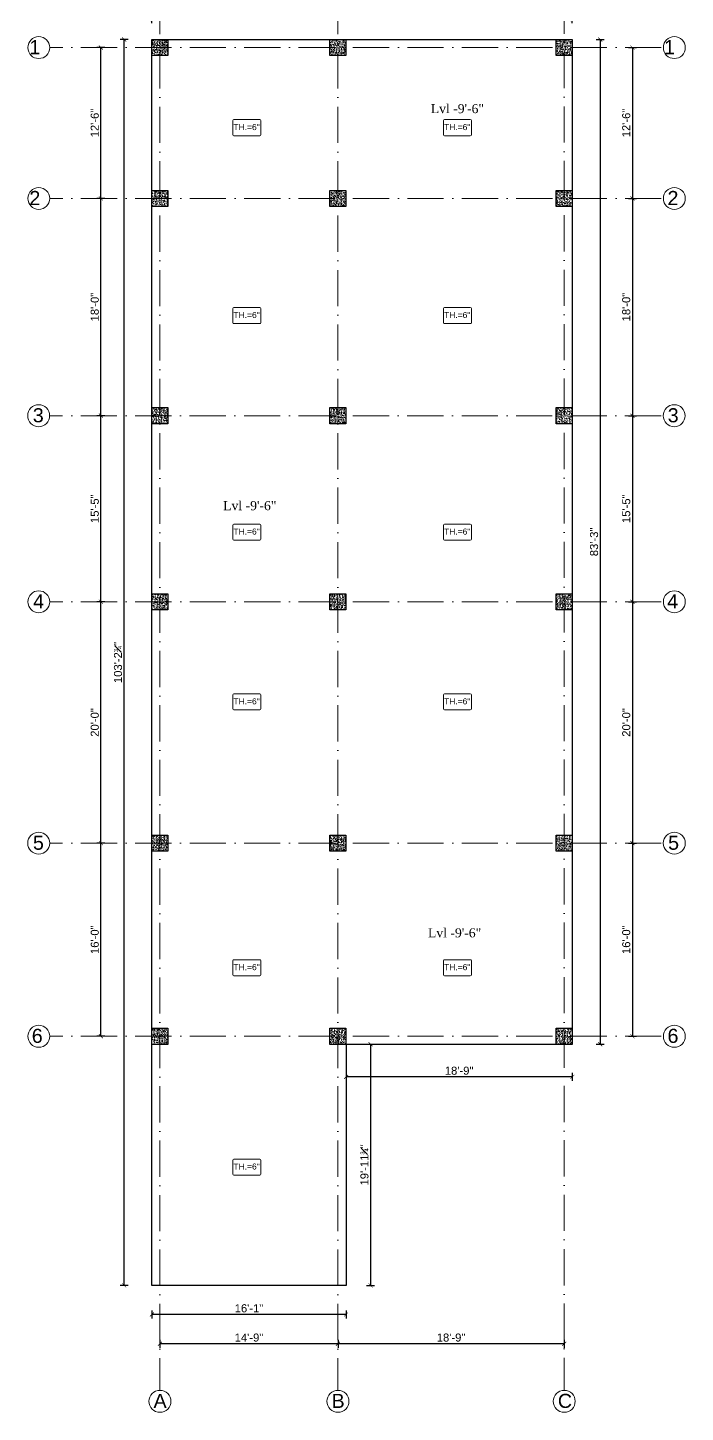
# Model space of a CAD drawing. Header units: inches. Extents: x 10755 to 33653, y -10992 to 10708.
# Drawn here: x 11077 to 11731, y 3372 to 4749 of the extents above; entities that cross this region are included whole.
import ezdxf

# ---------------------------------------------------------------- set-up
doc = ezdxf.new("R2010")
doc.units = ezdxf.units.IN
doc.header["$MEASUREMENT"] = 0
doc.linetypes.add('ACAD_ISO03W100', pattern=[30, 12, -18])
doc.linetypes.add('ACAD_ISO10W100', pattern=[18, 12, -3, 0, -3])
for name, color, linetype, lineweight in [('centerline', 9, 'ACAD_ISO10W100', 5), ('col', 1, 'Continuous', 30), ('dimension center - 8', 134, 'Continuous', 13), ('dimension element- 8', 5, 'Continuous', 13), ('DIMINSION', 5, 'Continuous', 15), ('hatch- rcc', 252, 'Continuous', 5), ('hidden', 52, 'ACAD_ISO03W100', 13), ('rcc slab', 14, 'Continuous', 30), ('Text', 150, 'Continuous', 18), ('text-1-8', 6, 'Continuous', 13), ('wall', 1, 'Continuous', 35)]:
    doc.layers.add(name, color=color, linetype=linetype, lineweight=lineweight)
doc.layers.add('T-TEXT', color=230, linetype='Continuous')
doc.layers.get('DIMINSION').off()
doc.styles.get("Standard").update_dxf_attribs({"font": 'arial.ttf'})
doc.styles.add('suren', font='times.ttf', dxfattribs={"height": 4})
doc.styles.add('titles', font='verdana.ttf')
doc.dimstyles.new('S8', dxfattribs={"dimscale": 8, "dimtxt": 1, "dimasz": 0.5, "dimexe": 0.5, "dimexo": 0.5, "dimgap": 0.25, "dimtad": 1, "dimzin": 3, "dimdsep": 46, "dimlunit": 4, "dimtxsty": 'Standard', "dimblk": 'ARCHTICK', "dimcen": 0, "dimclrd": 256, "dimclre": 256, "dimclrt": 6, "dimadec": 0, "dimazin": 0, "dimtfac": 0.5, "dimtix": 1, "dimtmove": 1, "dimatfit": 3, "dimfxl": 0.5, "dimfxlon": 1, "dimfrac": 1, "dimtolj": 1, "dimtzin": 0, "dimarcsym": 1})

# ---------------------------------------------------------------- blocks, each defined once
blk = doc.blocks.new('ETERWEWE')
at = {"layer": 'hatch- rcc', "linetype": 'Continuous', "ltscale": 30}
h = blk.add_hatch(dxfattribs=at)
h.set_pattern_fill('AR-CONC', color=256, scale=0.5, style=0)
h.set_pattern_definition([(50, (0, 0), (3.586300913, -0.313760675), [0.375, -4.125]), (355, (0, 0), (-0.69375667, 3.76096067), [0.3, -3.3]), (100.4514445, (0.299, -0.026), (2.89254423, 3.447199955), [0.31870096, -3.50571056]), (46.1842, (0, 1), (5.33620665, -0.8275964), [0.5625, -6.1875]), (96.6356355, (0.4447, 0.931), (4.67330973, 4.870593), [0.47805171, -5.2585688]), (351.184164, (0, 1), (4.67330973, 4.870593), [0.45, -4.95]), (21, (0.5, 0.75), (2.98453526, -2.013094453), [0.375, -4.125]), (326, (0.5, 0.75), (1.21657666, 3.625750225), [0.3, -3.3]), (71.4514447, (0.7487, 0.5822), (4.20111188, 1.612655764), [0.31870095, -3.50571056]), (37.5, (0, 0), (0.060799277, 1.664469269), [0, -3.26, 0, -3.35, 0, -3.3125]), (7.5, (0, 0), (1.315347687, 1.97205856), [0, -1.91, 0, -3.185, 0, -1.2625]), (327.5, (-1.115, 0), (2.669112181, -0.112774359), [0, -1.25, 0, -3.9, 0, -5.175]), (317.5, (-1.615, 0), (2.915930847, 0.50052491), [0, -1.625, 0, -2.59, 0, -3.675])])
h.paths.add_polyline_path([(159423.2, -3794.6), (159439.2, -3794.6), (159439.2, -3778.6), (159423.2, -3778.6)])
at = {"layer": 'col', "linetype": 'Continuous', "ltscale": 30}
blk.add_lwpolyline([(159423.2, -3794.6), (159423.2, -3778.6), (159439.2, -3778.6), (159439.2, -3794.6), (159423.2, -3794.6)], dxfattribs=at)
blk = doc.blocks.new('wewerrr')
at = {"layer": 'DIMINSION', "linetype": 'Continuous'}
for p in [(16886.6, 33.2), (16886.6, 33.2), (17063.6, 33.2), (17063.6, 33.2), (17288.6, 33.2), (17288.6, 33.2), (16886.6, -116.8), (16886.6, -116.8), (17063.6, -116.8), (17063.6, -116.8), (17288.6, -116.8), (17288.6, -116.8), (16886.6, -332.8), (16886.6, -332.8), (17063.6, -332.8), (17063.6, -332.8), (17288.6, -332.8), (17288.6, -332.8), (16886.6, -517.8), (16886.6, -517.8), (17063.6, -517.8), (17063.6, -517.8), (17288.5, -517.8), (17288.5, -517.8), (16886.6, -757.8), (16886.6, -757.8), (17063.6, -757.8), (17063.6, -757.8), (17288.6, -757.8), (17288.6, -757.8), (16886.6, -949.8), (16886.6, -949.8), (17063.6, -949.8), (17063.6, -949.8), (17288.6, -949.8), (17288.6, -949.8)]:
    blk.add_blockref('ETERWEWE', p, dxfattribs=at)
blk = doc.blocks.new('_ArchTick')
at = {"color": 0, "const_width": 0.15}
blk.add_lwpolyline([(-0.5, -0.5), (0.5, 0.5)], dxfattribs=at)
blk = doc.blocks.new('*D797')
at = {"layer": 'Defpoints', "color": 0, "transparency": 16777216}
for p in [(11618.7, 4757.7), (11200.8, 4737.3), (11618.7, 4737.3)]:
    blk.add_point(p, dxfattribs=at)
at = {"layer": 'dimension element- 8', "lineweight": -2, "transparency": 16777216}
for p, q in [((11200.8, 4753.7), (11200.8, 4761.7)), ((11200.8, 4757.7), (11618.7, 4757.7)), ((11618.7, 4753.7), (11618.7, 4761.7))]:
    blk.add_line(p, q, dxfattribs=at)
at = {"layer": 'dimension element- 8', "lineweight": -2, "transparency": 16777216, "xscale": 4, "yscale": 4, "zscale": 4, "rotation": 180}
blk.add_blockref('_ArchTick', (11200.8, 4757.7), dxfattribs=at)
at = {"layer": 'dimension element- 8', "lineweight": -2, "transparency": 16777216, "xscale": 4, "yscale": 4, "zscale": 4}
blk.add_blockref('_ArchTick', (11618.7, 4757.7), dxfattribs=at)
at = {"layer": 'dimension element- 8', "color": 6, "transparency": 16777216, "insert": (11409.7, 4763.8), "char_height": 8, "attachment_point": 5}
blk.add_mtext('\\A1;34\'-10"', dxfattribs=at)
blk = doc.blocks.new('*D2418')
at = {"layer": 'Defpoints', "color": 0, "transparency": 16777216}
for p in [(11618.7, 4737.3), (11618.7, 3738.3), (11646.5, 3738.3)]:
    blk.add_point(p, dxfattribs=at)
at = {"layer": 'dimension element- 8', "lineweight": -2, "transparency": 16777216}
for p, q in [((11642.5, 4737.3), (11650.5, 4737.3)), ((11646.5, 4737.3), (11646.5, 3738.3)), ((11642.5, 3738.3), (11650.5, 3738.3))]:
    blk.add_line(p, q, dxfattribs=at)
at = {"layer": 'dimension element- 8', "lineweight": -2, "transparency": 16777216, "xscale": 4, "yscale": 4, "zscale": 4}
for p, rotation in [((11646.5, 4737.3), 90), ((11646.5, 3738.3), 270)]:
    blk.add_blockref('_ArchTick', p, dxfattribs=dict(at, rotation=rotation))
at = {"layer": 'dimension element- 8', "color": 6, "transparency": 16777216, "insert": (11640.4, 4237.8), "char_height": 8, "attachment_point": 5, "rotation": 90}
blk.add_mtext('\\A1;83\'-3"', dxfattribs=at)
blk = doc.blocks.new('*D798')
at = {"layer": 'Defpoints', "color": 0, "transparency": 16777216}
for p in [(11393.8, 3738.3), (11618.7, 3738.3), (11393.8, 3705.9)]:
    blk.add_point(p, dxfattribs=at)
at = {"layer": 'dimension element- 8', "lineweight": -2, "transparency": 16777216}
for p, q in [((11393.8, 3709.9), (11393.8, 3701.9)), ((11618.7, 3705.9), (11393.8, 3705.9)), ((11618.7, 3709.9), (11618.7, 3701.9))]:
    blk.add_line(p, q, dxfattribs=at)
at = {"layer": 'dimension element- 8', "lineweight": -2, "transparency": 16777216, "xscale": 4, "yscale": 4, "zscale": 4, "rotation": 180}
blk.add_blockref('_ArchTick', (11393.8, 3705.9), dxfattribs=at)
at = {"layer": 'dimension element- 8', "lineweight": -2, "transparency": 16777216, "xscale": 4, "yscale": 4, "zscale": 4}
blk.add_blockref('_ArchTick', (11618.7, 3705.9), dxfattribs=at)
at = {"layer": 'dimension element- 8', "color": 6, "transparency": 16777216, "insert": (11506.2, 3712), "char_height": 8, "attachment_point": 5}
blk.add_mtext('\\A1;18\'-9"', dxfattribs=at)
blk = doc.blocks.new('*D799')
at = {"layer": 'Defpoints', "color": 0, "transparency": 16777216}
for p in [(11393.8, 3738.3), (11393.8, 3498.6), (11418.2, 3498.6)]:
    blk.add_point(p, dxfattribs=at)
at = {"layer": 'dimension element- 8', "lineweight": -2, "transparency": 16777216}
for p, q in [((11414.2, 3738.3), (11422.2, 3738.3)), ((11418.2, 3738.3), (11418.2, 3498.6)), ((11414.2, 3498.6), (11422.2, 3498.6))]:
    blk.add_line(p, q, dxfattribs=at)
at = {"layer": 'dimension element- 8', "lineweight": -2, "transparency": 16777216, "xscale": 4, "yscale": 4, "zscale": 4}
for p, rotation in [((11418.2, 3738.3), 90), ((11418.2, 3498.6), 270)]:
    blk.add_blockref('_ArchTick', p, dxfattribs=dict(at, rotation=rotation))
at = {"layer": 'dimension element- 8', "color": 6, "transparency": 16777216, "insert": (11412.1, 3618.4), "char_height": 8, "attachment_point": 5, "rotation": 90}
blk.add_mtext('\\A1;19\'-11{\\H0.500000x;\\S3#4;}"', dxfattribs=at)
blk = doc.blocks.new('*D800')
at = {"layer": 'Defpoints', "color": 0, "transparency": 16777216}
for p in [(11200.8, 3498.6), (11393.8, 3498.6), (11200.8, 3469.7)]:
    blk.add_point(p, dxfattribs=at)
at = {"layer": 'dimension element- 8', "lineweight": -2, "transparency": 16777216}
for p, q in [((11200.8, 3473.7), (11200.8, 3465.7)), ((11393.8, 3469.7), (11200.8, 3469.7)), ((11393.8, 3473.7), (11393.8, 3465.7))]:
    blk.add_line(p, q, dxfattribs=at)
at = {"layer": 'dimension element- 8', "lineweight": -2, "transparency": 16777216, "xscale": 4, "yscale": 4, "zscale": 4, "rotation": 180}
blk.add_blockref('_ArchTick', (11200.8, 3469.7), dxfattribs=at)
at = {"layer": 'dimension element- 8', "lineweight": -2, "transparency": 16777216, "xscale": 4, "yscale": 4, "zscale": 4}
blk.add_blockref('_ArchTick', (11393.8, 3469.7), dxfattribs=at)
at = {"layer": 'dimension element- 8', "color": 6, "transparency": 16777216, "insert": (11297.3, 3475.8), "char_height": 8, "attachment_point": 5}
blk.add_mtext('\\A1;16\'-1"', dxfattribs=at)
blk = doc.blocks.new('*D801')
at = {"layer": 'Defpoints', "color": 0, "transparency": 16777216}
for p in [(11173.2, 4737.3), (11200.8, 4737.3), (11200.8, 3498.6)]:
    blk.add_point(p, dxfattribs=at)
at = {"layer": 'dimension element- 8', "lineweight": -2, "transparency": 16777216}
for p, q in [((11177.2, 4737.3), (11169.2, 4737.3)), ((11173.2, 3498.6), (11173.2, 4737.3)), ((11177.2, 3498.6), (11169.2, 3498.6))]:
    blk.add_line(p, q, dxfattribs=at)
at = {"layer": 'dimension element- 8', "lineweight": -2, "transparency": 16777216, "xscale": 4, "yscale": 4, "zscale": 4}
for p, rotation in [((11173.2, 4737.3), 90), ((11173.2, 3498.6), 270)]:
    blk.add_blockref('_ArchTick', p, dxfattribs=dict(at, rotation=rotation))
at = {"layer": 'dimension element- 8', "color": 6, "transparency": 16777216, "insert": (11167.1, 4117.9), "char_height": 8, "attachment_point": 5, "rotation": 90}
blk.add_mtext('\\A1;103\'-2{\\H0.500000x;\\S3#4;}"', dxfattribs=at)
blk = doc.blocks.new('*D1697')
at = {"layer": 'Defpoints', "color": 0, "transparency": 16777216}
for p in [(11385.8, 4784.8), (11385.8, 4728.1), (11610.7, 4728.1)]:
    blk.add_point(p, dxfattribs=at)
at = {"layer": 'dimension center - 8', "lineweight": -2, "transparency": 16777216}
for p, q in [((11385.8, 4780.8), (11385.8, 4788.8)), ((11610.7, 4784.8), (11385.8, 4784.8)), ((11610.7, 4780.8), (11610.7, 4788.8))]:
    blk.add_line(p, q, dxfattribs=at)
at = {"layer": 'dimension center - 8', "lineweight": -2, "transparency": 16777216, "xscale": 4, "yscale": 4, "zscale": 4, "rotation": 180}
blk.add_blockref('_ArchTick', (11385.8, 4784.8), dxfattribs=at)
at = {"layer": 'dimension center - 8', "lineweight": -2, "transparency": 16777216, "xscale": 4, "yscale": 4, "zscale": 4}
blk.add_blockref('_ArchTick', (11610.7, 4784.8), dxfattribs=at)
at = {"layer": 'dimension center - 8', "color": 6, "transparency": 16777216, "insert": (11498.2, 4790.8), "char_height": 8, "attachment_point": 5}
blk.add_mtext('\\A1;18\'-9"', dxfattribs=at)
blk = doc.blocks.new('*D1698')
at = {"layer": 'Defpoints', "color": 0, "transparency": 16777216}
for p in [(11208.8, 4784.8), (11208.8, 4728.1), (11385.8, 4728.1)]:
    blk.add_point(p, dxfattribs=at)
at = {"layer": 'dimension center - 8', "lineweight": -2, "transparency": 16777216}
for p, q in [((11208.8, 4780.8), (11208.8, 4788.8)), ((11385.8, 4784.8), (11208.8, 4784.8)), ((11385.8, 4780.8), (11385.8, 4788.8))]:
    blk.add_line(p, q, dxfattribs=at)
at = {"layer": 'dimension center - 8', "lineweight": -2, "transparency": 16777216, "xscale": 4, "yscale": 4, "zscale": 4, "rotation": 180}
blk.add_blockref('_ArchTick', (11208.8, 4784.8), dxfattribs=at)
at = {"layer": 'dimension center - 8', "lineweight": -2, "transparency": 16777216, "xscale": 4, "yscale": 4, "zscale": 4}
blk.add_blockref('_ArchTick', (11385.8, 4784.8), dxfattribs=at)
at = {"layer": 'dimension center - 8', "color": 6, "transparency": 16777216, "insert": (11297.3, 4790.8), "char_height": 8, "attachment_point": 5}
blk.add_mtext('\\A1;14\'-9"', dxfattribs=at)
blk = doc.blocks.new('*D1699')
at = {"layer": 'Defpoints', "color": 0, "transparency": 16777216}
for p in [(11636.1, 4729.3), (11636.1, 4579.3), (11678.5, 4579.3)]:
    blk.add_point(p, dxfattribs=at)
at = {"layer": 'dimension center - 8', "lineweight": -2, "transparency": 16777216}
for p, q in [((11674.5, 4729.3), (11682.5, 4729.3)), ((11678.5, 4729.3), (11678.5, 4579.3)), ((11674.5, 4579.3), (11682.5, 4579.3))]:
    blk.add_line(p, q, dxfattribs=at)
at = {"layer": 'dimension center - 8', "lineweight": -2, "transparency": 16777216, "xscale": 4, "yscale": 4, "zscale": 4}
for p, rotation in [((11678.5, 4729.3), 90), ((11678.5, 4579.3), 270)]:
    blk.add_blockref('_ArchTick', p, dxfattribs=dict(at, rotation=rotation))
at = {"layer": 'dimension center - 8', "color": 6, "transparency": 16777216, "insert": (11672.4, 4654.3), "char_height": 8, "attachment_point": 5, "rotation": 90}
blk.add_mtext('\\A1;12\'-6"', dxfattribs=at)
blk = doc.blocks.new('*D1700')
at = {"layer": 'Defpoints', "color": 0, "transparency": 16777216}
for p in [(11636.1, 4579.3), (11629.4, 4363.3), (11678.5, 4363.3)]:
    blk.add_point(p, dxfattribs=at)
at = {"layer": 'dimension center - 8', "lineweight": -2, "transparency": 16777216}
for p, q in [((11674.5, 4579.3), (11682.5, 4579.3)), ((11678.5, 4579.3), (11678.5, 4363.3)), ((11674.5, 4363.3), (11682.5, 4363.3))]:
    blk.add_line(p, q, dxfattribs=at)
at = {"layer": 'dimension center - 8', "lineweight": -2, "transparency": 16777216, "xscale": 4, "yscale": 4, "zscale": 4}
for p, rotation in [((11678.5, 4579.3), 90), ((11678.5, 4363.3), 270)]:
    blk.add_blockref('_ArchTick', p, dxfattribs=dict(at, rotation=rotation))
at = {"layer": 'dimension center - 8', "color": 6, "transparency": 16777216, "insert": (11672.4, 4471.3), "char_height": 8, "attachment_point": 5, "rotation": 90}
blk.add_mtext('\\A1;18\'-0"', dxfattribs=at)
blk = doc.blocks.new('*D1701')
at = {"layer": 'Defpoints', "color": 0, "transparency": 16777216}
for p in [(11629.4, 4363.3), (11630.8, 4178.3), (11678.5, 4178.3)]:
    blk.add_point(p, dxfattribs=at)
at = {"layer": 'dimension center - 8', "lineweight": -2, "transparency": 16777216}
for p, q in [((11674.5, 4363.3), (11682.5, 4363.3)), ((11678.5, 4363.3), (11678.5, 4178.3)), ((11674.5, 4178.3), (11682.5, 4178.3))]:
    blk.add_line(p, q, dxfattribs=at)
at = {"layer": 'dimension center - 8', "lineweight": -2, "transparency": 16777216, "xscale": 4, "yscale": 4, "zscale": 4}
for p, rotation in [((11678.5, 4363.3), 90), ((11678.5, 4178.3), 270)]:
    blk.add_blockref('_ArchTick', p, dxfattribs=dict(at, rotation=rotation))
at = {"layer": 'dimension center - 8', "color": 6, "transparency": 16777216, "insert": (11672.4, 4270.8), "char_height": 8, "attachment_point": 5, "rotation": 90}
blk.add_mtext('\\A1;15\'-5"', dxfattribs=at)
blk = doc.blocks.new('*D1702')
at = {"layer": 'Defpoints', "color": 0, "transparency": 16777216}
for p in [(11630.8, 4178.3), (11630.4, 3938.3), (11678.5, 3938.3)]:
    blk.add_point(p, dxfattribs=at)
at = {"layer": 'dimension center - 8', "lineweight": -2, "transparency": 16777216}
for p, q in [((11674.5, 4178.3), (11682.5, 4178.3)), ((11678.5, 4178.3), (11678.5, 3938.3)), ((11674.5, 3938.3), (11682.5, 3938.3))]:
    blk.add_line(p, q, dxfattribs=at)
at = {"layer": 'dimension center - 8', "lineweight": -2, "transparency": 16777216, "xscale": 4, "yscale": 4, "zscale": 4}
for p, rotation in [((11678.5, 4178.3), 90), ((11678.5, 3938.3), 270)]:
    blk.add_blockref('_ArchTick', p, dxfattribs=dict(at, rotation=rotation))
at = {"layer": 'dimension center - 8', "color": 6, "transparency": 16777216, "insert": (11672.4, 4058.3), "char_height": 8, "attachment_point": 5, "rotation": 90}
blk.add_mtext('\\A1;20\'-0"', dxfattribs=at)
blk = doc.blocks.new('*D1703')
at = {"layer": 'Defpoints', "color": 0, "transparency": 16777216}
for p in [(11630.4, 3938.3), (11630.4, 3746.3), (11678.5, 3746.3)]:
    blk.add_point(p, dxfattribs=at)
at = {"layer": 'dimension center - 8', "lineweight": -2, "transparency": 16777216}
for p, q in [((11674.5, 3938.3), (11682.5, 3938.3)), ((11678.5, 3938.3), (11678.5, 3746.3)), ((11674.5, 3746.3), (11682.5, 3746.3))]:
    blk.add_line(p, q, dxfattribs=at)
at = {"layer": 'dimension center - 8', "lineweight": -2, "transparency": 16777216, "xscale": 4, "yscale": 4, "zscale": 4}
for p, rotation in [((11678.5, 3938.3), 90), ((11678.5, 3746.3), 270)]:
    blk.add_blockref('_ArchTick', p, dxfattribs=dict(at, rotation=rotation))
at = {"layer": 'dimension center - 8', "color": 6, "transparency": 16777216, "insert": (11672.4, 3842.3), "char_height": 8, "attachment_point": 5, "rotation": 90}
blk.add_mtext('\\A1;16\'-0"', dxfattribs=at)
blk = doc.blocks.new('*D1704')
at = {"layer": 'Defpoints', "color": 0, "transparency": 16777216}
for p in [(11385.8, 3485.1), (11610.7, 3485.1), (11385.8, 3440.6)]:
    blk.add_point(p, dxfattribs=at)
at = {"layer": 'dimension center - 8', "lineweight": -2, "transparency": 16777216}
for p, q in [((11385.8, 3444.6), (11385.8, 3436.6)), ((11610.7, 3444.6), (11610.7, 3436.6)), ((11610.7, 3440.6), (11385.8, 3440.6))]:
    blk.add_line(p, q, dxfattribs=at)
at = {"layer": 'dimension center - 8', "lineweight": -2, "transparency": 16777216, "xscale": 4, "yscale": 4, "zscale": 4, "rotation": 180}
blk.add_blockref('_ArchTick', (11385.8, 3440.6), dxfattribs=at)
at = {"layer": 'dimension center - 8', "lineweight": -2, "transparency": 16777216, "xscale": 4, "yscale": 4, "zscale": 4}
blk.add_blockref('_ArchTick', (11610.7, 3440.6), dxfattribs=at)
at = {"layer": 'dimension center - 8', "color": 6, "transparency": 16777216, "insert": (11498.2, 3446.7), "char_height": 8, "attachment_point": 5}
blk.add_mtext('\\A1;18\'-9"', dxfattribs=at)
blk = doc.blocks.new('*D1705')
at = {"layer": 'Defpoints', "color": 0, "transparency": 16777216}
for p in [(11385.8, 3485.1), (11208.8, 3481.8), (11208.8, 3440.6)]:
    blk.add_point(p, dxfattribs=at)
at = {"layer": 'dimension center - 8', "lineweight": -2, "transparency": 16777216}
for p, q in [((11208.8, 3444.6), (11208.8, 3436.6)), ((11385.8, 3444.6), (11385.8, 3436.6)), ((11385.8, 3440.6), (11208.8, 3440.6))]:
    blk.add_line(p, q, dxfattribs=at)
at = {"layer": 'dimension center - 8', "lineweight": -2, "transparency": 16777216, "xscale": 4, "yscale": 4, "zscale": 4, "rotation": 180}
blk.add_blockref('_ArchTick', (11208.8, 3440.6), dxfattribs=at)
at = {"layer": 'dimension center - 8', "lineweight": -2, "transparency": 16777216, "xscale": 4, "yscale": 4, "zscale": 4}
blk.add_blockref('_ArchTick', (11385.8, 3440.6), dxfattribs=at)
at = {"layer": 'dimension center - 8', "color": 6, "transparency": 16777216, "insert": (11297.3, 3446.7), "char_height": 8, "attachment_point": 5}
blk.add_mtext('\\A1;14\'-9"', dxfattribs=at)
blk = doc.blocks.new('*D1706')
at = {"layer": 'Defpoints', "color": 0, "transparency": 16777216}
for p in [(11150.1, 3938.3), (11185.9, 3938.3), (11185.9, 3746.3)]:
    blk.add_point(p, dxfattribs=at)
at = {"layer": 'dimension center - 8', "lineweight": -2, "transparency": 16777216}
for p, q in [((11154.1, 3938.3), (11146.1, 3938.3)), ((11150.1, 3746.3), (11150.1, 3938.3)), ((11154.1, 3746.3), (11146.1, 3746.3))]:
    blk.add_line(p, q, dxfattribs=at)
at = {"layer": 'dimension center - 8', "lineweight": -2, "transparency": 16777216, "xscale": 4, "yscale": 4, "zscale": 4}
for p, rotation in [((11150.1, 3938.3), 90), ((11150.1, 3746.3), 270)]:
    blk.add_blockref('_ArchTick', p, dxfattribs=dict(at, rotation=rotation))
at = {"layer": 'dimension center - 8', "color": 6, "transparency": 16777216, "insert": (11144, 3842.3), "char_height": 8, "attachment_point": 5, "rotation": 90}
blk.add_mtext('\\A1;16\'-0"', dxfattribs=at)
blk = doc.blocks.new('*D1707')
at = {"layer": 'Defpoints', "color": 0, "transparency": 16777216}
for p in [(11150.1, 4178.3), (11185.5, 4178.3), (11185.9, 3938.3)]:
    blk.add_point(p, dxfattribs=at)
at = {"layer": 'dimension center - 8', "lineweight": -2, "transparency": 16777216}
for p, q in [((11154.1, 4178.3), (11146.1, 4178.3)), ((11150.1, 3938.3), (11150.1, 4178.3)), ((11154.1, 3938.3), (11146.1, 3938.3))]:
    blk.add_line(p, q, dxfattribs=at)
at = {"layer": 'dimension center - 8', "lineweight": -2, "transparency": 16777216, "xscale": 4, "yscale": 4, "zscale": 4}
for p, rotation in [((11150.1, 4178.3), 90), ((11150.1, 3938.3), 270)]:
    blk.add_blockref('_ArchTick', p, dxfattribs=dict(at, rotation=rotation))
at = {"layer": 'dimension center - 8', "color": 6, "transparency": 16777216, "insert": (11144, 4058.3), "char_height": 8, "attachment_point": 5, "rotation": 90}
blk.add_mtext('\\A1;20\'-0"', dxfattribs=at)
blk = doc.blocks.new('*D1708')
at = {"layer": 'Defpoints', "color": 0, "transparency": 16777216}
for p in [(11150.1, 4363.3), (11185.6, 4363.3), (11185.5, 4178.3)]:
    blk.add_point(p, dxfattribs=at)
at = {"layer": 'dimension center - 8', "lineweight": -2, "transparency": 16777216}
for p, q in [((11154.1, 4363.3), (11146.1, 4363.3)), ((11150.1, 4178.3), (11150.1, 4363.3)), ((11154.1, 4178.3), (11146.1, 4178.3))]:
    blk.add_line(p, q, dxfattribs=at)
at = {"layer": 'dimension center - 8', "lineweight": -2, "transparency": 16777216, "xscale": 4, "yscale": 4, "zscale": 4}
for p, rotation in [((11150.1, 4363.3), 90), ((11150.1, 4178.3), 270)]:
    blk.add_blockref('_ArchTick', p, dxfattribs=dict(at, rotation=rotation))
at = {"layer": 'dimension center - 8', "color": 6, "transparency": 16777216, "insert": (11144, 4270.8), "char_height": 8, "attachment_point": 5, "rotation": 90}
blk.add_mtext('\\A1;15\'-5"', dxfattribs=at)
blk = doc.blocks.new('*D1709')
at = {"layer": 'Defpoints', "color": 0, "transparency": 16777216}
for p in [(11150.1, 4579.3), (11186.7, 4579.3), (11185.6, 4363.3)]:
    blk.add_point(p, dxfattribs=at)
at = {"layer": 'dimension center - 8', "lineweight": -2, "transparency": 16777216}
for p, q in [((11154.1, 4579.3), (11146.1, 4579.3)), ((11150.1, 4363.3), (11150.1, 4579.3)), ((11154.1, 4363.3), (11146.1, 4363.3))]:
    blk.add_line(p, q, dxfattribs=at)
at = {"layer": 'dimension center - 8', "lineweight": -2, "transparency": 16777216, "xscale": 4, "yscale": 4, "zscale": 4}
for p, rotation in [((11150.1, 4579.3), 90), ((11150.1, 4363.3), 270)]:
    blk.add_blockref('_ArchTick', p, dxfattribs=dict(at, rotation=rotation))
at = {"layer": 'dimension center - 8', "color": 6, "transparency": 16777216, "insert": (11144, 4471.3), "char_height": 8, "attachment_point": 5, "rotation": 90}
blk.add_mtext('\\A1;18\'-0"', dxfattribs=at)
blk = doc.blocks.new('*D1710')
at = {"layer": 'Defpoints', "color": 0, "transparency": 16777216}
for p in [(11150.1, 4729.3), (11187.1, 4729.3), (11186.7, 4579.3)]:
    blk.add_point(p, dxfattribs=at)
at = {"layer": 'dimension center - 8', "lineweight": -2, "transparency": 16777216}
for p, q in [((11154.1, 4729.3), (11146.1, 4729.3)), ((11150.1, 4579.3), (11150.1, 4729.3)), ((11154.1, 4579.3), (11146.1, 4579.3))]:
    blk.add_line(p, q, dxfattribs=at)
at = {"layer": 'dimension center - 8', "lineweight": -2, "transparency": 16777216, "xscale": 4, "yscale": 4, "zscale": 4}
for p, rotation in [((11150.1, 4729.3), 90), ((11150.1, 4579.3), 270)]:
    blk.add_blockref('_ArchTick', p, dxfattribs=dict(at, rotation=rotation))
at = {"layer": 'dimension center - 8', "color": 6, "transparency": 16777216, "insert": (11144, 4654.3), "char_height": 8, "attachment_point": 5, "rotation": 90}
blk.add_mtext('\\A1;12\'-6"', dxfattribs=at)

msp = doc.modelspace()

# ---------------------------------------------------------------- linework, layer by layer
at = {"layer": 'centerline', "ltscale": 3}
for p, q in [((11208.762, 4832.731), (11208.762, 3394.25)), ((11385.762, 4832.731), (11385.762, 3394.25)), ((11610.71, 4833.048), (11610.71, 3394.25)), ((11707.188, 4729.274), (11099.232, 4729.274)), ((11707.186, 4579.274), (11099.23, 4579.274)), ((11707.073, 4363.274), (11099.116, 4363.274)), ((11707.186, 4178.274), (11099.23, 4178.274)), ((11707.141, 3938.274), (11099.184, 3938.274)), ((11707.186, 3746.274), (11099.23, 3746.274))]:
    msp.add_line(p, q, dxfattribs=at)
at = {"layer": 'centerline', "linetype": 'Continuous'}
for centre in [(11088.32, 4729.274), (11720.159, 4729.274), (11088.318, 4579.274), (11720.157, 4579.274), (11088.205, 4363.274), (11720.043, 4363.274), (11088.318, 4178.274), (11720.157, 4178.274), (11088.273, 3938.274), (11720.111, 3938.274), (11088.318, 3746.274), (11720.157, 3746.274), (11208.762, 3383.338), (11385.762, 3383.338), (11610.71, 3383.338)]:
    msp.add_circle(centre, 10.912, dxfattribs=at)
at = {"layer": 'hidden', "linetype": 'Continuous'}
for points in [[(11282.214, 4657.613), (11307.935, 4657.613, -0.41421356), (11308.935, 4656.613), (11308.935, 4642.66, -0.41421356), (11307.935, 4641.66), (11282.214, 4641.66, -0.41421356), (11281.214, 4642.66), (11281.214, 4656.613, -0.41421356)], [(11491.628, 4657.613), (11517.349, 4657.613, -0.41421356), (11518.349, 4656.613), (11518.349, 4642.66, -0.41421356), (11517.349, 4641.66), (11491.628, 4641.66, -0.41421356), (11490.628, 4642.66), (11490.628, 4656.613, -0.41421356)], [(11282.214, 4470.768), (11307.935, 4470.768, -0.41421356), (11308.935, 4469.768), (11308.935, 4455.815, -0.41421356), (11307.935, 4454.815), (11282.214, 4454.815, -0.41421356), (11281.214, 4455.815), (11281.214, 4469.768, -0.41421356)], [(11491.628, 4470.768), (11517.349, 4470.768, -0.41421356), (11518.349, 4469.768), (11518.349, 4455.815, -0.41421356), (11517.349, 4454.815), (11491.628, 4454.815, -0.41421356), (11490.628, 4455.815), (11490.628, 4469.768, -0.41421356)], [(11282.214, 4255.503), (11307.935, 4255.503, -0.41421356), (11308.935, 4254.503), (11308.935, 4240.55, -0.41421356), (11307.935, 4239.55), (11282.214, 4239.55, -0.41421356), (11281.214, 4240.55), (11281.214, 4254.503, -0.41421356)], [(11491.628, 4255.503), (11517.349, 4255.503, -0.41421356), (11518.349, 4254.503), (11518.349, 4240.55, -0.41421356), (11517.349, 4239.55), (11491.628, 4239.55, -0.41421356), (11490.628, 4240.55), (11490.628, 4254.503, -0.41421356)], [(11282.214, 4086.709), (11307.935, 4086.709, -0.41421356), (11308.935, 4085.709), (11308.935, 4071.756, -0.41421356), (11307.935, 4070.756), (11282.214, 4070.756, -0.41421356), (11281.214, 4071.756), (11281.214, 4085.709, -0.41421356)], [(11491.628, 4086.709), (11517.349, 4086.709, -0.41421356), (11518.349, 4085.709), (11518.349, 4071.756, -0.41421356), (11517.349, 4070.756), (11491.628, 4070.756, -0.41421356), (11490.628, 4071.756), (11490.628, 4085.709, -0.41421356)], [(11282.214, 3822.424), (11307.935, 3822.424, -0.41421356), (11308.935, 3821.424), (11308.935, 3807.471, -0.41421356), (11307.935, 3806.471), (11282.214, 3806.471, -0.41421356), (11281.214, 3807.471), (11281.214, 3821.424, -0.41421356)], [(11491.628, 3822.424), (11517.349, 3822.424, -0.41421356), (11518.349, 3821.424), (11518.349, 3807.471, -0.41421356), (11517.349, 3806.471), (11491.628, 3806.471, -0.41421356), (11490.628, 3807.471), (11490.628, 3821.424, -0.41421356)], [(11282.214, 3624.21), (11307.935, 3624.21, -0.41421356), (11308.935, 3623.21), (11308.935, 3609.257, -0.41421356), (11307.935, 3608.257), (11282.214, 3608.257, -0.41421356), (11281.214, 3609.257), (11281.214, 3623.21, -0.41421356)]]:
    msp.add_lwpolyline(points, format="xyb", close=True, dxfattribs=at)
at = {"layer": 'rcc slab'}
msp.add_lwpolyline([(11200.764, 4737.274), (11618.71, 4737.274), (11618.71, 3738.274), (11393.762, 3738.274), (11393.762, 3498.605), (11200.762, 3498.605), (11200.762, 4737.274)], dxfattribs=at)

# ---------------------------------------------------------------- block references
at = {"layer": 'wall', "linetype": 'Continuous'}
msp.add_blockref('wewerrr', (-165109.086, 8482.67), dxfattribs=at)

# ---------------------------------------------------------------- texts
at = {"layer": 'T-TEXT', "ltscale": 100, "char_height": 14, "width": 12.94397, "style": 'suren'}
for s, insert, attachment_point in [('{\\fArial|b0|i0|c0|p34;1}', (11089.806, 4736.712), 3), ('{\\fArial|b0|i0|c0|p34;1}', (11720.718, 4736.712), 3), ('{\\fArial|b0|i0|c0|p34;2}', (11089.805, 4586.712), 3), ('{\\fArial|b0|i0|c0|p34;2}', (11724.254, 4586.712), 3), ('{\\fArial|b0|i0|c0|p34;3}', (11093.247, 4370.712), 3), ('{\\fArial|b0|i0|c0|p34;3}', (11724.449, 4370.712), 3), ('{\\fArial|b0|i0|c0|p34;4}', (11093.562, 4185.712), 3), ('{\\fArial|b0|i0|c0|p34;4}', (11723.925, 4185.712), 3), ('{\\fArial|b0|i0|c0|p34;5}', (11093.375, 3945.712), 3), ('{\\fArial|b0|i0|c0|p34;5}', (11724.85, 3945.712), 3), ('{\\fArial|b0|i0|c0|p34;6}', (11092.218, 3753.712), 3), ('{\\fArial|b0|i0|c0|p34;6}', (11724.248, 3753.712), 3), ('{\\fArial|b0|i0|c0|p34;A}', (11202.404, 3390.776), 1), ('{\\fArial|b0|i0|c0|p34;B}', (11379.404, 3390.776), 1), ('{\\fArial|b0|i0|c0|p34;C}', (11604.352, 3390.776), 1)]:
    msp.add_mtext(s, dxfattribs=dict(at, insert=insert, attachment_point=attachment_point))
at = {"layer": 'Text', "char_height": 6, "width": 11.82801, "attachment_point": 8}
for insert in [(11294.905, 4647.112), (11504.318, 4647.112), (11294.905, 4460.267), (11504.318, 4460.267), (11294.905, 4245.002), (11504.318, 4245.002), (11294.905, 4076.208), (11504.318, 4076.208), (11294.905, 3811.922), (11504.318, 3811.922), (11294.905, 3613.709)]:
    msp.add_mtext('\\A1;TH.=6"', dxfattribs=dict(at, insert=insert))
at = {"layer": 'text-1-8', "char_height": 9, "width": 312.13211, "attachment_point": 7, "style": 'titles'}
for insert in [(11478.029, 4663.93), (11271.634, 4269.221), (11475.252, 3844.524)]:
    msp.add_mtext('{\\fTimes New Roman|b0|i0|c0|p18;Lvl -9\'-6"}', dxfattribs=dict(at, insert=insert))

# ---------------------------------------------------------------- dimensions: what is measured, and where the dimension line sits
at = {"layer": 'dimension center - 8'}
for base, p1, p2, picture, middle in [((11208.762, 4784.756), (11385.761, 4728.143), (11208.762, 4728.143), '*D1698', (11297.261, 4790.841)), ((11385.761, 4784.756), (11610.71, 4728.143), (11385.761, 4728.143), '*D1697', (11498.235, 4790.841)), ((11208.762, 3440.595), (11385.762, 3485.102), (11208.762, 3481.786), '*D1705', (11297.262, 3446.679)), ((11385.762, 3440.595), (11610.71, 3485.102), (11385.762, 3485.102), '*D1704', (11498.236, 3446.679))]:
    dim = msp.add_linear_dim(base=base, p1=p1, p2=p2, dimstyle='S8', dxfattribs=at)
    dim.commit()
    dim.dimension.update_dxf_attribs({"geometry": picture, "text_midpoint": middle})
for base, p1, p2, picture, middle in [((11150.091, 4729.274), (11186.747, 4579.274), (11187.095, 4729.274), '*D1710', (11144.007, 4654.274)), ((11678.451, 4579.274), (11636.147, 4729.274), (11636.147, 4579.274), '*D1699', (11672.366, 4654.274)), ((11150.091, 4579.274), (11185.567, 4363.274), (11186.747, 4579.274), '*D1709', (11144.007, 4471.274)), ((11678.451, 4363.274), (11636.147, 4579.274), (11629.378, 4363.274), '*D1700', (11672.366, 4471.274)), ((11150.091, 4363.274), (11185.547, 4178.274), (11185.567, 4363.274), '*D1708', (11144.007, 4270.774)), ((11678.451, 4178.274), (11629.378, 4363.274), (11630.783, 4178.274), '*D1701', (11672.366, 4270.774)), ((11150.091, 4178.274), (11185.862, 3938.274), (11185.547, 4178.274), '*D1707', (11144.007, 4058.274)), ((11678.451, 3938.274), (11630.783, 4178.274), (11630.368, 3938.274), '*D1702', (11672.366, 4058.274)), ((11150.091, 3938.274), (11185.862, 3746.274), (11185.862, 3938.274), '*D1706', (11144.007, 3842.274)), ((11678.451, 3746.274), (11630.368, 3938.274), (11630.393, 3746.274), '*D1703', (11672.366, 3842.274))]:
    dim = msp.add_linear_dim(base=base, p1=p1, p2=p2, angle=90, dimstyle='S8', dxfattribs=at)
    dim.commit()
    dim.dimension.update_dxf_attribs({"geometry": picture, "text_midpoint": middle})
at = {"layer": 'dimension element- 8'}
for base, p1, p2, picture, middle in [((11618.711, 4757.689), (11200.764, 4737.274), (11618.711, 4737.274), '*D797', (11409.738, 4763.776)), ((11393.762, 3705.928), (11618.71, 3738.274), (11393.762, 3738.274), '*D798', (11506.236, 3712.013)), ((11200.762, 3469.721), (11393.762, 3498.605), (11200.762, 3498.605), '*D800', (11297.262, 3475.806))]:
    dim = msp.add_linear_dim(base=base, p1=p1, p2=p2, dimstyle='S8', dxfattribs=at)
    dim.commit()
    dim.dimension.update_dxf_attribs({"geometry": picture, "text_midpoint": middle})
for base, p1, p2, picture, middle in [((11173.173, 4737.274), (11200.762, 3498.605), (11200.764, 4737.274), '*D801', (11167.058, 4117.94)), ((11646.499, 3738.274), (11618.711, 4737.274), (11618.71, 3738.274), '*D2418', (11640.411, 4237.774)), ((11418.213, 3498.605), (11393.762, 3738.274), (11393.762, 3498.605), '*D799', (11412.101, 3618.44))]:
    dim = msp.add_linear_dim(base=base, p1=p1, p2=p2, angle=90, dimstyle='S8', dxfattribs=at)
    dim.commit()
    dim.dimension.update_dxf_attribs({"geometry": picture, "text_midpoint": middle})

doc.saveas('drawing.dxf')
